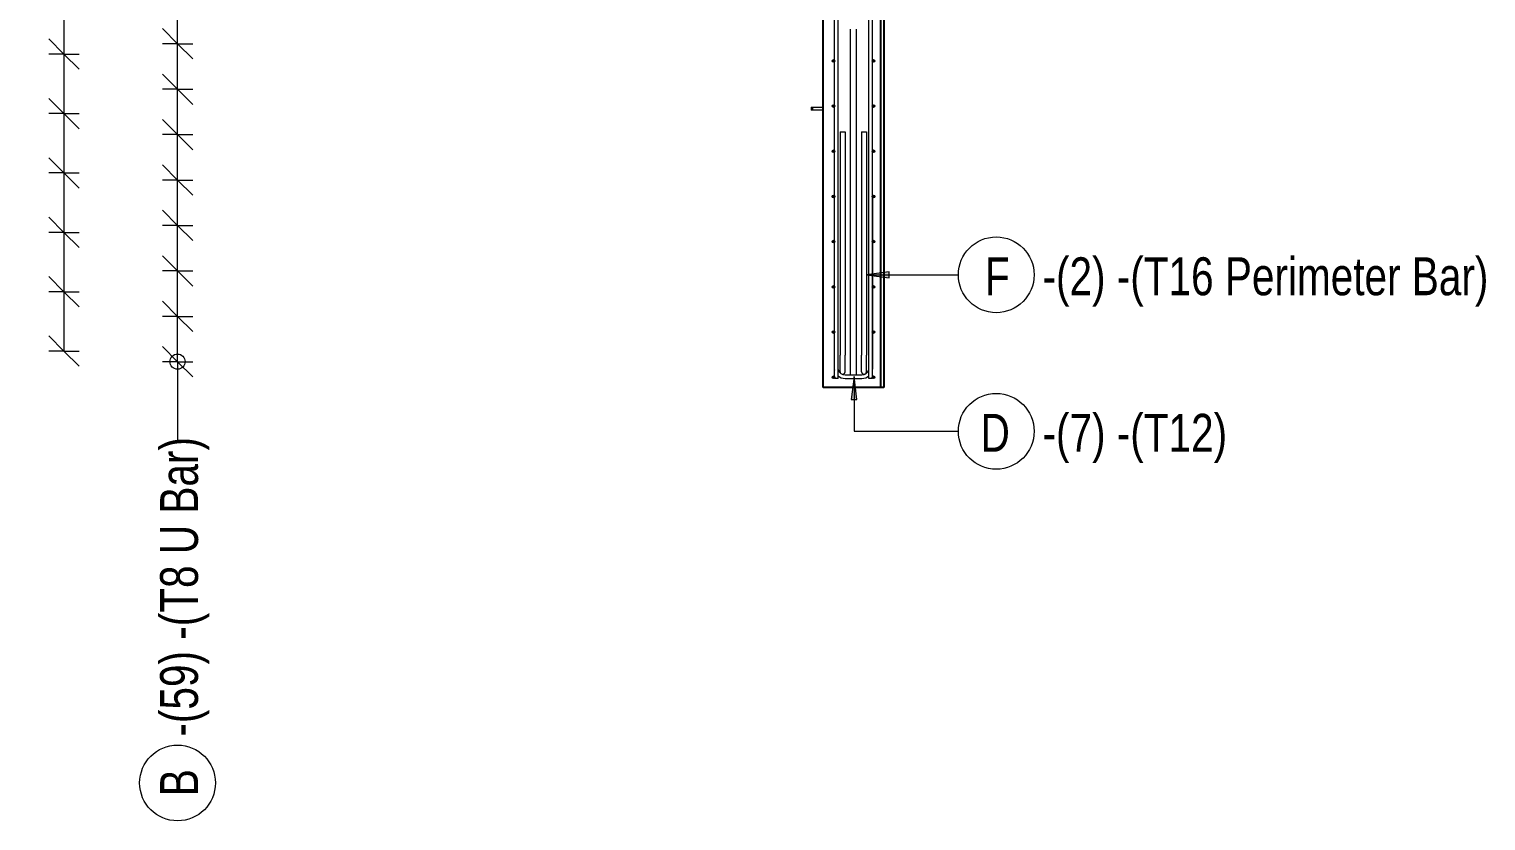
# Model space of a CAD drawing. Header units: millimetres. Extents: x 20 to 15200, y -2824 to 20808.
# Drawn here: x 4870 to 9677, y -2824 to -213 of the extents above; entities that cross this region are included whole.
import ezdxf

# ---------------------------------------------------------------- set-up
doc = ezdxf.new("R2010")
doc.units = ezdxf.units.MM
for name, color, linetype, lineweight in [('A-ANNO-DIMS', 211, 'Continuous', 9), ('A-ANNO-DIMS-50', 211, 'Continuous', 9), ('A-GENM', 13, 'Continuous', 18), ('A-WALL', 113, 'Continuous', 25), ('S-RBAR', 171, 'Continuous', 18), ('S-RBAR-IDEN', 171, 'Continuous', 9)]:
    doc.layers.add(name, color=color, linetype=linetype, lineweight=lineweight)
doc.styles.add('Nirmala UI Semilight', font='NirmalaS.ttf', dxfattribs={"width": 0.8, "height": 125})
doc.dimstyles.new('Arrow_Filled_-_2_5_NI_UI', dxfattribs={"dimscale": 304.8, "dimtxt": 130.920493, "dimasz": 0.328084, "dimexe": 0.164042, "dimexo": 0.0625, "dimgap": 0.164042, "dimtad": 1, "dimdec": 0, "dimzin": 0, "dimdsep": 46, "dimtxsty": 'Nirmala UI Semilight', "dimblk1": 'OBLIQUE', "dimblk2": 'OBLIQUE', "dimsah": 1, "dimcen": 0.09, "dimazin": 0, "dimtfac": 1, "dimtdec": 4, "dimtix": 1, "dimtmove": 0, "dimatfit": 3, "dimfxl": 0.164042, "dimfxlon": 1, "dimtvp": 1, "dimtolj": 1, "dimtzin": 0, "dimarcsym": 2})

# ---------------------------------------------------------------- blocks, each defined once
blk = doc.blocks.new('RR spread anchor face based - RR-SA-2_5-150-1726819-Elevation Right 1')
at = {"layer": 'A-GENM'}
for p, q in [((20224.6, 6510), (20229.6, 6510)), ((20224.6, 6510), (20224.6, 6500)), ((20229.6, 6500), (20224.6, 6500)), ((20229.6, 6510), (20264.6, 6510)), ((20229.6, 6510), (20229.6, 6500)), ((20264.6, 6500), (20229.6, 6500))]:
    blk.add_line(p, q, dxfattribs=at)
blk = doc.blocks.new('DIMBLOCK39-Elevation Front 1')
at = {"layer": 'A-ANNO-DIMS-50'}
for p, q in [((4985, -99.5), (4935, -49.5)), ((4985, -99.5), (4935, -99.5)), ((4985, -99.5), (4985, -295.5)), ((4985, -99.5), (5035, -149.5)), ((4985, -99.5), (5035, -99.5)), ((4985, -295.5), (4935, -245.5)), ((4985, -295.5), (4935, -295.5)), ((4985, -295.5), (5035, -345.5)), ((4985, -295.5), (5035, -295.5))]:
    blk.add_line(p, q, dxfattribs=at)
blk = doc.blocks.new('_Oblique')
at = {"color": 0, "linetype": 'ByBlock', "lineweight": -2}
blk.add_line((-0.5, -0.5), (0.5, 0.5), dxfattribs=at)
blk = doc.blocks.new('DIMBLOCK40-Elevation Front 1')
at = {"layer": 'A-ANNO-DIMS-50'}
for p, q in [((4985, -295.5), (4935, -245.5)), ((4985, -295.5), (4935, -295.5)), ((4985, -295.5), (4985, -491.4)), ((4985, -295.5), (5035, -345.5)), ((4985, -295.5), (5035, -295.5)), ((4985, -491.4), (4935, -441.4)), ((4985, -491.4), (4935, -491.4)), ((4985, -491.4), (5035, -541.4)), ((4985, -491.4), (5035, -491.4))]:
    blk.add_line(p, q, dxfattribs=at)
blk = doc.blocks.new('DIMBLOCK41-Elevation Front 1')
at = {"layer": 'A-ANNO-DIMS-50'}
for p, q in [((4985, -491.4), (4935, -441.4)), ((4985, -491.4), (4935, -491.4)), ((4985, -491.4), (4985, -687.3)), ((4985, -491.4), (5035, -541.4)), ((4985, -491.4), (5035, -491.4)), ((4985, -687.3), (4935, -637.3)), ((4985, -687.3), (4935, -687.3)), ((4985, -687.3), (5035, -737.3)), ((4985, -687.3), (5035, -687.3))]:
    blk.add_line(p, q, dxfattribs=at)
blk = doc.blocks.new('DIMBLOCK42-Elevation Front 1')
at = {"layer": 'A-ANNO-DIMS-50'}
for p, q in [((4985, -687.3), (4935, -637.3)), ((4985, -687.3), (4935, -687.3)), ((4985, -687.3), (4985, -883.2)), ((4985, -687.3), (5035, -737.3)), ((4985, -687.3), (5035, -687.3)), ((4985, -883.2), (4935, -833.2)), ((4985, -883.2), (4935, -883.2)), ((4985, -883.2), (5035, -933.2)), ((4985, -883.2), (5035, -883.2))]:
    blk.add_line(p, q, dxfattribs=at)
blk = doc.blocks.new('DIMBLOCK43-Elevation Front 1')
at = {"layer": 'A-ANNO-DIMS-50'}
for p, q in [((4985, -883.2), (4935, -833.2)), ((4985, -883.2), (4935, -883.2)), ((4985, -883.2), (4985, -1079.1)), ((4985, -883.2), (5035, -933.2)), ((4985, -883.2), (5035, -883.2)), ((4985, -1079.1), (4935, -1029.1)), ((4985, -1079.1), (4935, -1079.1)), ((4985, -1079.1), (5035, -1129.1)), ((4985, -1079.1), (5035, -1079.1))]:
    blk.add_line(p, q, dxfattribs=at)
blk = doc.blocks.new('DIMBLOCK44-Elevation Front 1')
at = {"layer": 'A-ANNO-DIMS-50'}
for p, q in [((4985, -1079.1), (4935, -1029.1)), ((4985, -1079.1), (4935, -1079.1)), ((4985, -1079.1), (4985, -1275)), ((4985, -1079.1), (5035, -1129.1)), ((4985, -1079.1), (5035, -1079.1)), ((4985, -1275), (4935, -1225)), ((4985, -1275), (4935, -1275)), ((4985, -1275), (5035, -1325)), ((4985, -1275), (5035, -1275))]:
    blk.add_line(p, q, dxfattribs=at)
blk = doc.blocks.new('DIMBLOCK45-Elevation Front 1')
at = {"layer": 'A-ANNO-DIMS-50'}
for p, q in [((4985, 7345), (4935, 7395)), ((4985, 7345), (4935, 7345)), ((4985, 7345), (4985, -1275)), ((4985, 7345), (4985, 7149.1)), ((4985, 7345), (5035, 7295)), ((4985, 7345), (5035, 7345)), ((4985, 7149.1), (4935, 7199.1)), ((4985, 7149.1), (4935, 7149.1)), ((4985, 7149.1), (4985, 6953.2)), ((4985, 7149.1), (5035, 7099.1)), ((4985, 7149.1), (5035, 7149.1)), ((4985, 6953.2), (4935, 7003.2)), ((4985, 6953.2), (4935, 6953.2)), ((4985, 6953.2), (4985, 6757.3)), ((4985, 6953.2), (5035, 6903.2)), ((4985, 6953.2), (5035, 6953.2)), ((4985, 6757.3), (4935, 6807.3)), ((4985, 6757.3), (4935, 6757.3)), ((4985, 6757.3), (4985, 6561.4)), ((4985, 6757.3), (5035, 6707.3)), ((4985, 6757.3), (5035, 6757.3)), ((4985, 6561.4), (4935, 6611.4)), ((4985, 6561.4), (4935, 6561.4)), ((4985, 6561.4), (4985, 6365.5)), ((4985, 6561.4), (5035, 6511.4)), ((4985, 6561.4), (5035, 6561.4)), ((4985, 6365.5), (4935, 6415.5)), ((4985, 6365.5), (4935, 6365.5)), ((4985, 6365.5), (4985, 6169.5)), ((4985, 6365.5), (5035, 6315.5)), ((4985, 6365.5), (5035, 6365.5)), ((4985, 6169.5), (4935, 6219.5)), ((4985, 6169.5), (4935, 6169.5)), ((4985, 6169.5), (4985, 5973.6)), ((4985, 6169.5), (5035, 6119.5)), ((4985, 6169.5), (5035, 6169.5)), ((4985, 5973.6), (4935, 6023.6)), ((4985, 5973.6), (4935, 5973.6)), ((4985, 5973.6), (4985, 5777.7)), ((4985, 5973.6), (5035, 5923.6)), ((4985, 5973.6), (5035, 5973.6)), ((4985, 5777.7), (4935, 5827.7)), ((4985, 5777.7), (4935, 5777.7)), ((4985, 5777.7), (4985, 5581.8)), ((4985, 5777.7), (5035, 5727.7)), ((4985, 5777.7), (5035, 5777.7)), ((4985, 5581.8), (4935, 5631.8)), ((4985, 5581.8), (4935, 5581.8)), ((4985, 5581.8), (4985, 5385.9)), ((4985, 5581.8), (5035, 5531.8)), ((4985, 5581.8), (5035, 5581.8)), ((4985, 5385.9), (4935, 5435.9)), ((4985, 5385.9), (4935, 5385.9)), ((4985, 5385.9), (4985, 5190)), ((4985, 5385.9), (5035, 5335.9)), ((4985, 5385.9), (5035, 5385.9)), ((4985, 5190), (4935, 5240)), ((4985, 5190), (4935, 5190)), ((4985, 5190), (4985, 4994.1)), ((4985, 5190), (5035, 5140)), ((4985, 5190), (5035, 5190)), ((4985, 4994.1), (4935, 5044.1)), ((4985, 4994.1), (4935, 4994.1)), ((4985, 4994.1), (4985, 4798.2)), ((4985, 4994.1), (5035, 4944.1)), ((4985, 4994.1), (5035, 4994.1)), ((4985, 4798.2), (4935, 4848.2)), ((4985, 4798.2), (4935, 4798.2)), ((4985, 4798.2), (4985, 4602.3)), ((4985, 4798.2), (5035, 4748.2)), ((4985, 4798.2), (5035, 4798.2)), ((4985, 4602.3), (4935, 4652.3)), ((4985, 4602.3), (4935, 4602.3)), ((4985, 4602.3), (4985, 4406.4)), ((4985, 4602.3), (5035, 4552.3)), ((4985, 4602.3), (5035, 4602.3)), ((4985, 4406.4), (4935, 4456.4)), ((4985, 4406.4), (4935, 4406.4)), ((4985, 4406.4), (4985, 4210.5)), ((4985, 4406.4), (5035, 4356.4)), ((4985, 4406.4), (5035, 4406.4)), ((4985, 4210.5), (4935, 4260.5)), ((4985, 4210.5), (4935, 4210.5)), ((4985, 4210.5), (4985, 4014.5)), ((4985, 4210.5), (5035, 4160.5)), ((4985, 4210.5), (5035, 4210.5)), ((4985, 4014.5), (4935, 4064.5)), ((4985, 4014.5), (4935, 4014.5)), ((4985, 4014.5), (4985, 3818.6)), ((4985, 4014.5), (5035, 3964.5)), ((4985, 4014.5), (5035, 4014.5)), ((4985, 3818.6), (4935, 3868.6)), ((4985, 3818.6), (4935, 3818.6)), ((4985, 3818.6), (4985, 3622.7)), ((4985, 3818.6), (5035, 3768.6)), ((4985, 3818.6), (5035, 3818.6)), ((4985, 3622.7), (4935, 3672.7)), ((4985, 3622.7), (4935, 3622.7)), ((4985, 3622.7), (4985, 3426.8)), ((4985, 3622.7), (5035, 3572.7)), ((4985, 3622.7), (5035, 3622.7)), ((4985, 3426.8), (4935, 3476.8)), ((4985, 3426.8), (4935, 3426.8)), ((4985, 3426.8), (4985, 3230.9)), ((4985, 3426.8), (5035, 3376.8)), ((4985, 3426.8), (5035, 3426.8)), ((4985, 3230.9), (4935, 3280.9)), ((4985, 3230.9), (4935, 3230.9)), ((4985, 3230.9), (4985, 3035)), ((4985, 3230.9), (5035, 3180.9)), ((4985, 3230.9), (5035, 3230.9)), ((4985, 3035), (4935, 3085)), ((4985, 3035), (4935, 3035)), ((4985, 3035), (4985, 2839.1)), ((4985, 3035), (5035, 2985)), ((4985, 3035), (5035, 3035)), ((4985, 2839.1), (4935, 2889.1)), ((4985, 2839.1), (4935, 2839.1)), ((4985, 2839.1), (4985, 2643.2)), ((4985, 2839.1), (5035, 2789.1)), ((4985, 2839.1), (5035, 2839.1)), ((4985, 2643.2), (4935, 2693.2)), ((4985, 2643.2), (4935, 2643.2)), ((4985, 2643.2), (4985, 2447.3)), ((4985, 2643.2), (5035, 2593.2)), ((4985, 2643.2), (5035, 2643.2)), ((4985, 2447.3), (4935, 2497.3)), ((4985, 2447.3), (4935, 2447.3)), ((4985, 2447.3), (4985, 2251.4)), ((4985, 2447.3), (5035, 2397.3)), ((4985, 2447.3), (5035, 2447.3)), ((4985, 2251.4), (4935, 2301.4)), ((4985, 2251.4), (4935, 2251.4)), ((4985, 2251.4), (4985, 2055.5)), ((4985, 2251.4), (5035, 2201.4)), ((4985, 2251.4), (5035, 2251.4)), ((4985, 2055.5), (4935, 2105.5)), ((4985, 2055.5), (4935, 2055.5)), ((4985, 2055.5), (4985, 1859.5)), ((4985, 2055.5), (5035, 2005.5)), ((4985, 2055.5), (5035, 2055.5)), ((4985, 1859.5), (4935, 1909.5)), ((4985, 1859.5), (4935, 1859.5)), ((4985, 1859.5), (4985, 1663.6)), ((4985, 1859.5), (5035, 1809.5)), ((4985, 1859.5), (5035, 1859.5)), ((4985, 1663.6), (4935, 1713.6)), ((4985, 1663.6), (4935, 1663.6)), ((4985, 1663.6), (4985, 1467.7)), ((4985, 1663.6), (5035, 1613.6)), ((4985, 1663.6), (5035, 1663.6)), ((4985, 1467.7), (4935, 1517.7)), ((4985, 1467.7), (4935, 1467.7)), ((4985, 1467.7), (4985, 1271.8)), ((4985, 1467.7), (5035, 1417.7)), ((4985, 1467.7), (5035, 1467.7)), ((4985, 1271.8), (4935, 1321.8)), ((4985, 1271.8), (4935, 1271.8)), ((4985, 1271.8), (4985, 1075.9)), ((4985, 1271.8), (5035, 1221.8)), ((4985, 1271.8), (5035, 1271.8)), ((4985, 1075.9), (4935, 1125.9)), ((4985, 1075.9), (4935, 1075.9)), ((4985, 1075.9), (4985, 880)), ((4985, 1075.9), (5035, 1025.9)), ((4985, 1075.9), (5035, 1075.9)), ((4985, 880), (4935, 930)), ((4985, 880), (4935, 880)), ((4985, 880), (4985, 684.1)), ((4985, 880), (5035, 830)), ((4985, 880), (5035, 880)), ((4985, 684.1), (4935, 734.1)), ((4985, 684.1), (4935, 684.1)), ((4985, 684.1), (4985, 488.2)), ((4985, 684.1), (5035, 634.1)), ((4985, 684.1), (5035, 684.1)), ((4985, 488.2), (4935, 538.2)), ((4985, 488.2), (4935, 488.2)), ((4985, 488.2), (4985, 292.3)), ((4985, 488.2), (5035, 438.2)), ((4985, 488.2), (5035, 488.2)), ((4985, 292.3), (4935, 342.3)), ((4985, 292.3), (4935, 292.3)), ((4985, 292.3), (4985, 96.4)), ((4985, 292.3), (5035, 242.3)), ((4985, 292.3), (5035, 292.3)), ((4985, 96.4), (4935, 146.4)), ((4985, 96.4), (4935, 96.4)), ((4985, 96.4), (4985, -99.5)), ((4985, 96.4), (5035, 46.4)), ((4985, 96.4), (5035, 96.4)), ((4985, -99.5), (4935, -49.5)), ((4985, -99.5), (4935, -99.5)), ((4985, -99.5), (4985, -295.5)), ((4985, -99.5), (5035, -149.5)), ((4985, -99.5), (5035, -99.5)), ((4985, -295.5), (4935, -245.5)), ((4985, -295.5), (4935, -295.5)), ((4985, -295.5), (4985, -491.4)), ((4985, -295.5), (5035, -345.5)), ((4985, -295.5), (5035, -295.5)), ((4985, -491.4), (4935, -441.4)), ((4985, -491.4), (4935, -491.4)), ((4985, -491.4), (4985, -687.3)), ((4985, -491.4), (5035, -541.4)), ((4985, -491.4), (5035, -491.4)), ((4985, -687.3), (4935, -637.3)), ((4985, -687.3), (4935, -687.3)), ((4985, -687.3), (4985, -883.2)), ((4985, -687.3), (5035, -737.3)), ((4985, -687.3), (5035, -687.3)), ((4985, -883.2), (4935, -833.2)), ((4985, -883.2), (4935, -883.2)), ((4985, -883.2), (4985, -1079.1)), ((4985, -883.2), (5035, -933.2)), ((4985, -883.2), (5035, -883.2)), ((4985, -1079.1), (4935, -1029.1)), ((4985, -1079.1), (4935, -1079.1)), ((4985, -1079.1), (4985, -1275)), ((4985, -1079.1), (5035, -1129.1)), ((4985, -1079.1), (5035, -1079.1)), ((4985, -1275), (4935, -1225)), ((4985, -1275), (4935, -1275)), ((4985, -1275), (5035, -1325)), ((4985, -1275), (5035, -1275))]:
    blk.add_line(p, q, dxfattribs=at)
blk = doc.blocks.new('_None')
blk = doc.blocks.new('DIMBLOCK91-Elevation Front 1')
at = {"layer": 'A-ANNO-DIMS-50'}
for p, q in [((5360.1, -1160.2), (5310.1, -1110.2)), ((5360.1, -1160.2), (5310.1, -1160.2)), ((5360.1, -1310), (5360.1, -1160.2)), ((5360.1, -1160.2), (5410.1, -1210.2)), ((5360.1, -1160.2), (5410.1, -1160.2)), ((5360.1, -1310), (5310.1, -1260)), ((5360.1, -1310), (5310.1, -1310)), ((5360.1, -1310), (5410.1, -1360)), ((5360.1, -1310), (5410.1, -1310))]:
    blk.add_line(p, q, dxfattribs=at)
blk = doc.blocks.new('DIMBLOCK92-Elevation Front 1')
at = {"layer": 'A-ANNO-DIMS-50'}
for p, q in [((5360.1, -1010.3), (5310.1, -960.3)), ((5360.1, -1010.3), (5310.1, -1010.3)), ((5360.1, -1160.2), (5360.1, -1010.3)), ((5360.1, -1010.3), (5410.1, -1060.3)), ((5360.1, -1010.3), (5410.1, -1010.3)), ((5360.1, -1160.2), (5310.1, -1110.2)), ((5360.1, -1160.2), (5310.1, -1160.2)), ((5360.1, -1160.2), (5410.1, -1210.2)), ((5360.1, -1160.2), (5410.1, -1160.2))]:
    blk.add_line(p, q, dxfattribs=at)
blk = doc.blocks.new('DIMBLOCK93-Elevation Front 1')
at = {"layer": 'A-ANNO-DIMS-50'}
for p, q in [((5360.1, -860.5), (5310.1, -810.5)), ((5360.1, -860.5), (5310.1, -860.5)), ((5360.1, -1010.3), (5360.1, -860.5)), ((5360.1, -860.5), (5410.1, -910.5)), ((5360.1, -860.5), (5410.1, -860.5)), ((5360.1, -1010.3), (5310.1, -960.3)), ((5360.1, -1010.3), (5310.1, -1010.3)), ((5360.1, -1010.3), (5410.1, -1060.3)), ((5360.1, -1010.3), (5410.1, -1010.3))]:
    blk.add_line(p, q, dxfattribs=at)
blk = doc.blocks.new('DIMBLOCK94-Elevation Front 1')
at = {"layer": 'A-ANNO-DIMS-50'}
for p, q in [((5360.1, -710.7), (5310.1, -660.7)), ((5360.1, -710.7), (5310.1, -710.7)), ((5360.1, -860.5), (5360.1, -710.7)), ((5360.1, -710.7), (5410.1, -760.7)), ((5360.1, -710.7), (5410.1, -710.7)), ((5360.1, -860.5), (5310.1, -810.5)), ((5360.1, -860.5), (5310.1, -860.5)), ((5360.1, -860.5), (5410.1, -910.5)), ((5360.1, -860.5), (5410.1, -860.5))]:
    blk.add_line(p, q, dxfattribs=at)
blk = doc.blocks.new('DIMBLOCK95-Elevation Front 1')
at = {"layer": 'A-ANNO-DIMS-50'}
for p, q in [((5360.1, -560.9), (5310.1, -510.9)), ((5360.1, -560.9), (5310.1, -560.9)), ((5360.1, -710.7), (5360.1, -560.9)), ((5360.1, -560.9), (5410.1, -610.9)), ((5360.1, -560.9), (5410.1, -560.9)), ((5360.1, -710.7), (5310.1, -660.7)), ((5360.1, -710.7), (5310.1, -710.7)), ((5360.1, -710.7), (5410.1, -760.7)), ((5360.1, -710.7), (5410.1, -710.7))]:
    blk.add_line(p, q, dxfattribs=at)
blk = doc.blocks.new('DIMBLOCK96-Elevation Front 1')
at = {"layer": 'A-ANNO-DIMS-50'}
for p, q in [((5360.1, -411), (5310.1, -361)), ((5360.1, -411), (5310.1, -411)), ((5360.1, -560.9), (5360.1, -411)), ((5360.1, -411), (5410.1, -461)), ((5360.1, -411), (5410.1, -411)), ((5360.1, -560.9), (5310.1, -510.9)), ((5360.1, -560.9), (5310.1, -560.9)), ((5360.1, -560.9), (5410.1, -610.9)), ((5360.1, -560.9), (5410.1, -560.9))]:
    blk.add_line(p, q, dxfattribs=at)
blk = doc.blocks.new('DIMBLOCK97-Elevation Front 1')
at = {"layer": 'A-ANNO-DIMS-50'}
for p, q in [((5360.1, -261.2), (5310.1, -211.2)), ((5360.1, -261.2), (5310.1, -261.2)), ((5360.1, -411), (5360.1, -261.2)), ((5360.1, -261.2), (5410.1, -311.2)), ((5360.1, -261.2), (5410.1, -261.2)), ((5360.1, -411), (5310.1, -361)), ((5360.1, -411), (5310.1, -411)), ((5360.1, -411), (5410.1, -461)), ((5360.1, -411), (5410.1, -411))]:
    blk.add_line(p, q, dxfattribs=at)
blk = doc.blocks.new('DIMBLOCK98-Elevation Front 1')
at = {"layer": 'A-ANNO-DIMS-50'}
for p, q in [((5360.1, -111.4), (5310.1, -61.4)), ((5360.1, -111.4), (5310.1, -111.4)), ((5360.1, -261.2), (5360.1, -111.4)), ((5360.1, -111.4), (5410.1, -161.4)), ((5360.1, -111.4), (5410.1, -111.4)), ((5360.1, -261.2), (5310.1, -211.2)), ((5360.1, -261.2), (5310.1, -261.2)), ((5360.1, -261.2), (5410.1, -311.2)), ((5360.1, -261.2), (5410.1, -261.2))]:
    blk.add_line(p, q, dxfattribs=at)
blk = doc.blocks.new('DIMBLOCK149-Elevation Front 1')
at = {"layer": 'A-ANNO-DIMS-50'}
for p, q in [((5360.1, 7380), (5310.1, 7430)), ((5360.1, 7380), (5310.1, 7380)), ((5360.1, -1310), (5360.1, 7380)), ((5360.1, 7230.2), (5360.1, 7380)), ((5360.1, 7380), (5410.1, 7330)), ((5360.1, 7380), (5410.1, 7380)), ((5360.1, 7230.2), (5310.1, 7280.2)), ((5360.1, 7230.2), (5310.1, 7230.2)), ((5360.1, 7080.3), (5360.1, 7230.2)), ((5360.1, 7230.2), (5410.1, 7180.2)), ((5360.1, 7230.2), (5410.1, 7230.2)), ((5360.1, 7080.3), (5310.1, 7130.3)), ((5360.1, 7080.3), (5310.1, 7080.3)), ((5360.1, 6930.5), (5360.1, 7080.3)), ((5360.1, 7080.3), (5410.1, 7030.3)), ((5360.1, 7080.3), (5410.1, 7080.3)), ((5360.1, 6930.5), (5310.1, 6980.5)), ((5360.1, 6930.5), (5310.1, 6930.5)), ((5360.1, 6780.7), (5360.1, 6930.5)), ((5360.1, 6930.5), (5410.1, 6880.5)), ((5360.1, 6930.5), (5410.1, 6930.5)), ((5360.1, 6780.7), (5310.1, 6830.7)), ((5360.1, 6780.7), (5310.1, 6780.7)), ((5360.1, 6630.9), (5360.1, 6780.7)), ((5360.1, 6780.7), (5410.1, 6730.7)), ((5360.1, 6780.7), (5410.1, 6780.7)), ((5360.1, 6630.9), (5310.1, 6680.9)), ((5360.1, 6630.9), (5310.1, 6630.9)), ((5360.1, 6481), (5360.1, 6630.9)), ((5360.1, 6630.9), (5410.1, 6580.9)), ((5360.1, 6630.9), (5410.1, 6630.9)), ((5360.1, 6481), (5310.1, 6531)), ((5360.1, 6481), (5310.1, 6481)), ((5360.1, 6331.2), (5360.1, 6481)), ((5360.1, 6481), (5410.1, 6431)), ((5360.1, 6481), (5410.1, 6481)), ((5360.1, 6331.2), (5310.1, 6381.2)), ((5360.1, 6331.2), (5310.1, 6331.2)), ((5360.1, 6181.4), (5360.1, 6331.2)), ((5360.1, 6331.2), (5410.1, 6281.2)), ((5360.1, 6331.2), (5410.1, 6331.2)), ((5360.1, 6181.4), (5310.1, 6231.4)), ((5360.1, 6181.4), (5310.1, 6181.4)), ((5360.1, 6031.6), (5360.1, 6181.4)), ((5360.1, 6181.4), (5410.1, 6131.4)), ((5360.1, 6181.4), (5410.1, 6181.4)), ((5360.1, 6031.6), (5310.1, 6081.6)), ((5360.1, 6031.6), (5310.1, 6031.6)), ((5360.1, 5881.7), (5360.1, 6031.6)), ((5360.1, 6031.6), (5410.1, 5981.6)), ((5360.1, 6031.6), (5410.1, 6031.6)), ((5360.1, 5881.7), (5310.1, 5931.7)), ((5360.1, 5881.7), (5310.1, 5881.7)), ((5360.1, 5731.9), (5360.1, 5881.7)), ((5360.1, 5881.7), (5410.1, 5831.7)), ((5360.1, 5881.7), (5410.1, 5881.7)), ((5360.1, 5731.9), (5310.1, 5781.9)), ((5360.1, 5731.9), (5310.1, 5731.9)), ((5360.1, 5582.1), (5360.1, 5731.9)), ((5360.1, 5731.9), (5410.1, 5681.9)), ((5360.1, 5731.9), (5410.1, 5731.9)), ((5360.1, 5582.1), (5310.1, 5632.1)), ((5360.1, 5582.1), (5310.1, 5582.1)), ((5360.1, 5432.2), (5360.1, 5582.1)), ((5360.1, 5582.1), (5410.1, 5532.1)), ((5360.1, 5582.1), (5410.1, 5582.1)), ((5360.1, 5432.2), (5310.1, 5482.2)), ((5360.1, 5432.2), (5310.1, 5432.2)), ((5360.1, 5282.4), (5360.1, 5432.2)), ((5360.1, 5432.2), (5410.1, 5382.2)), ((5360.1, 5432.2), (5410.1, 5432.2)), ((5360.1, 5282.4), (5310.1, 5332.4)), ((5360.1, 5282.4), (5310.1, 5282.4)), ((5360.1, 5132.6), (5360.1, 5282.4)), ((5360.1, 5282.4), (5410.1, 5232.4)), ((5360.1, 5282.4), (5410.1, 5282.4)), ((5360.1, 5132.6), (5310.1, 5182.6)), ((5360.1, 5132.6), (5310.1, 5132.6)), ((5360.1, 4982.8), (5360.1, 5132.6)), ((5360.1, 5132.6), (5410.1, 5082.6)), ((5360.1, 5132.6), (5410.1, 5132.6)), ((5360.1, 4982.8), (5310.1, 5032.8)), ((5360.1, 4982.8), (5310.1, 4982.8)), ((5360.1, 4832.9), (5360.1, 4982.8)), ((5360.1, 4982.8), (5410.1, 4932.8)), ((5360.1, 4982.8), (5410.1, 4982.8)), ((5360.1, 4832.9), (5310.1, 4882.9)), ((5360.1, 4832.9), (5310.1, 4832.9)), ((5360.1, 4683.1), (5360.1, 4832.9)), ((5360.1, 4832.9), (5410.1, 4782.9)), ((5360.1, 4832.9), (5410.1, 4832.9)), ((5360.1, 4683.1), (5310.1, 4733.1)), ((5360.1, 4683.1), (5310.1, 4683.1)), ((5360.1, 4533.3), (5360.1, 4683.1)), ((5360.1, 4683.1), (5410.1, 4633.1)), ((5360.1, 4683.1), (5410.1, 4683.1)), ((5360.1, 4533.3), (5310.1, 4583.3)), ((5360.1, 4533.3), (5310.1, 4533.3)), ((5360.1, 4383.4), (5360.1, 4533.3)), ((5360.1, 4533.3), (5410.1, 4483.3)), ((5360.1, 4533.3), (5410.1, 4533.3)), ((5360.1, 4383.4), (5310.1, 4433.4)), ((5360.1, 4383.4), (5310.1, 4383.4)), ((5360.1, 4233.6), (5360.1, 4383.4)), ((5360.1, 4383.4), (5410.1, 4333.4)), ((5360.1, 4383.4), (5410.1, 4383.4)), ((5360.1, 4233.6), (5310.1, 4283.6)), ((5360.1, 4233.6), (5310.1, 4233.6)), ((5360.1, 4083.8), (5360.1, 4233.6)), ((5360.1, 4233.6), (5410.1, 4183.6)), ((5360.1, 4233.6), (5410.1, 4233.6)), ((5360.1, 4083.8), (5310.1, 4133.8)), ((5360.1, 4083.8), (5310.1, 4083.8)), ((5360.1, 3934), (5360.1, 4083.8)), ((5360.1, 4083.8), (5410.1, 4033.8)), ((5360.1, 4083.8), (5410.1, 4083.8)), ((5360.1, 3934), (5310.1, 3984)), ((5360.1, 3934), (5310.1, 3934)), ((5360.1, 3784.1), (5360.1, 3934)), ((5360.1, 3934), (5410.1, 3884)), ((5360.1, 3934), (5410.1, 3934)), ((5360.1, 3784.1), (5310.1, 3834.1)), ((5360.1, 3784.1), (5310.1, 3784.1)), ((5360.1, 3634.3), (5360.1, 3784.1)), ((5360.1, 3784.1), (5410.1, 3734.1)), ((5360.1, 3784.1), (5410.1, 3784.1)), ((5360.1, 3634.3), (5310.1, 3684.3)), ((5360.1, 3634.3), (5310.1, 3634.3)), ((5360.1, 3484.5), (5360.1, 3634.3)), ((5360.1, 3634.3), (5410.1, 3584.3)), ((5360.1, 3634.3), (5410.1, 3634.3)), ((5360.1, 3484.5), (5310.1, 3534.5)), ((5360.1, 3484.5), (5310.1, 3484.5)), ((5360.1, 3334.7), (5360.1, 3484.5)), ((5360.1, 3484.5), (5410.1, 3434.5)), ((5360.1, 3484.5), (5410.1, 3484.5)), ((5360.1, 3334.7), (5310.1, 3384.7)), ((5360.1, 3334.7), (5310.1, 3334.7)), ((5360.1, 3184.8), (5360.1, 3334.7)), ((5360.1, 3334.7), (5410.1, 3284.7)), ((5360.1, 3334.7), (5410.1, 3334.7)), ((5360.1, 3184.8), (5310.1, 3234.8)), ((5360.1, 3184.8), (5310.1, 3184.8)), ((5360.1, 3035), (5360.1, 3184.8)), ((5360.1, 3184.8), (5410.1, 3134.8)), ((5360.1, 3184.8), (5410.1, 3184.8)), ((5360.1, 3035), (5310.1, 3085)), ((5360.1, 3035), (5310.1, 3035)), ((5360.1, 2885.2), (5360.1, 3035)), ((5360.1, 3035), (5410.1, 2985)), ((5360.1, 3035), (5410.1, 3035)), ((5360.1, 2885.2), (5310.1, 2935.2)), ((5360.1, 2885.2), (5310.1, 2885.2)), ((5360.1, 2735.3), (5360.1, 2885.2)), ((5360.1, 2885.2), (5410.1, 2835.2)), ((5360.1, 2885.2), (5410.1, 2885.2)), ((5360.1, 2735.3), (5310.1, 2785.3)), ((5360.1, 2735.3), (5310.1, 2735.3)), ((5360.1, 2585.5), (5360.1, 2735.3)), ((5360.1, 2735.3), (5410.1, 2685.3)), ((5360.1, 2735.3), (5410.1, 2735.3)), ((5360.1, 2585.5), (5310.1, 2635.5)), ((5360.1, 2585.5), (5310.1, 2585.5)), ((5360.1, 2435.7), (5360.1, 2585.5)), ((5360.1, 2585.5), (5410.1, 2535.5)), ((5360.1, 2585.5), (5410.1, 2585.5)), ((5360.1, 2435.7), (5310.1, 2485.7)), ((5360.1, 2435.7), (5310.1, 2435.7)), ((5360.1, 2285.9), (5360.1, 2435.7)), ((5360.1, 2435.7), (5410.1, 2385.7)), ((5360.1, 2435.7), (5410.1, 2435.7)), ((5360.1, 2285.9), (5310.1, 2335.9)), ((5360.1, 2285.9), (5310.1, 2285.9)), ((5360.1, 2136), (5360.1, 2285.9)), ((5360.1, 2285.9), (5410.1, 2235.9)), ((5360.1, 2285.9), (5410.1, 2285.9)), ((5360.1, 2136), (5310.1, 2186)), ((5360.1, 2136), (5310.1, 2136)), ((5360.1, 1986.2), (5360.1, 2136)), ((5360.1, 2136), (5410.1, 2086)), ((5360.1, 2136), (5410.1, 2136)), ((5360.1, 1986.2), (5310.1, 2036.2)), ((5360.1, 1986.2), (5310.1, 1986.2)), ((5360.1, 1836.4), (5360.1, 1986.2)), ((5360.1, 1986.2), (5410.1, 1936.2)), ((5360.1, 1986.2), (5410.1, 1986.2)), ((5360.1, 1836.4), (5310.1, 1886.4)), ((5360.1, 1836.4), (5310.1, 1836.4)), ((5360.1, 1686.6), (5360.1, 1836.4)), ((5360.1, 1836.4), (5410.1, 1786.4)), ((5360.1, 1836.4), (5410.1, 1836.4)), ((5360.1, 1686.6), (5310.1, 1736.6)), ((5360.1, 1686.6), (5310.1, 1686.6)), ((5360.1, 1536.7), (5360.1, 1686.6)), ((5360.1, 1686.6), (5410.1, 1636.6)), ((5360.1, 1686.6), (5410.1, 1686.6)), ((5360.1, 1536.7), (5310.1, 1586.7)), ((5360.1, 1536.7), (5310.1, 1536.7)), ((5360.1, 1386.9), (5360.1, 1536.7)), ((5360.1, 1536.7), (5410.1, 1486.7)), ((5360.1, 1536.7), (5410.1, 1536.7)), ((5360.1, 1386.9), (5310.1, 1436.9)), ((5360.1, 1386.9), (5310.1, 1386.9)), ((5360.1, 1237.1), (5360.1, 1386.9)), ((5360.1, 1386.9), (5410.1, 1336.9)), ((5360.1, 1386.9), (5410.1, 1386.9)), ((5360.1, 1237.1), (5310.1, 1287.1)), ((5360.1, 1237.1), (5310.1, 1237.1)), ((5360.1, 1087.2), (5360.1, 1237.1)), ((5360.1, 1237.1), (5410.1, 1187.1)), ((5360.1, 1237.1), (5410.1, 1237.1)), ((5360.1, 1087.2), (5310.1, 1137.2)), ((5360.1, 1087.2), (5310.1, 1087.2)), ((5360.1, 937.4), (5360.1, 1087.2)), ((5360.1, 1087.2), (5410.1, 1037.2)), ((5360.1, 1087.2), (5410.1, 1087.2)), ((5360.1, 937.4), (5310.1, 987.4)), ((5360.1, 937.4), (5310.1, 937.4)), ((5360.1, 787.6), (5360.1, 937.4)), ((5360.1, 937.4), (5410.1, 887.4)), ((5360.1, 937.4), (5410.1, 937.4)), ((5360.1, 787.6), (5310.1, 837.6)), ((5360.1, 787.6), (5310.1, 787.6)), ((5360.1, 637.8), (5360.1, 787.6)), ((5360.1, 787.6), (5410.1, 737.6)), ((5360.1, 787.6), (5410.1, 787.6)), ((5360.1, 637.8), (5310.1, 687.8)), ((5360.1, 637.8), (5310.1, 637.8)), ((5360.1, 487.9), (5360.1, 637.8)), ((5360.1, 637.8), (5410.1, 587.8)), ((5360.1, 637.8), (5410.1, 637.8)), ((5360.1, 487.9), (5310.1, 537.9)), ((5360.1, 487.9), (5310.1, 487.9)), ((5360.1, 338.1), (5360.1, 487.9)), ((5360.1, 487.9), (5410.1, 437.9)), ((5360.1, 487.9), (5410.1, 487.9)), ((5360.1, 338.1), (5310.1, 388.1)), ((5360.1, 338.1), (5310.1, 338.1)), ((5360.1, 188.3), (5360.1, 338.1)), ((5360.1, 338.1), (5410.1, 288.1)), ((5360.1, 338.1), (5410.1, 338.1)), ((5360.1, 188.3), (5310.1, 238.3)), ((5360.1, 188.3), (5310.1, 188.3)), ((5360.1, 38.4), (5360.1, 188.3)), ((5360.1, 188.3), (5410.1, 138.3)), ((5360.1, 188.3), (5410.1, 188.3)), ((5360.1, 38.4), (5310.1, 88.4)), ((5360.1, 38.4), (5310.1, 38.4)), ((5360.1, -111.4), (5360.1, 38.4)), ((5360.1, 38.4), (5410.1, -11.6)), ((5360.1, 38.4), (5410.1, 38.4)), ((5360.1, -111.4), (5310.1, -61.4)), ((5360.1, -111.4), (5310.1, -111.4)), ((5360.1, -261.2), (5360.1, -111.4)), ((5360.1, -111.4), (5410.1, -161.4)), ((5360.1, -111.4), (5410.1, -111.4)), ((5360.1, -261.2), (5310.1, -211.2)), ((5360.1, -261.2), (5310.1, -261.2)), ((5360.1, -411), (5360.1, -261.2)), ((5360.1, -261.2), (5410.1, -311.2)), ((5360.1, -261.2), (5410.1, -261.2)), ((5360.1, -411), (5310.1, -361)), ((5360.1, -411), (5310.1, -411)), ((5360.1, -560.9), (5360.1, -411)), ((5360.1, -411), (5410.1, -461)), ((5360.1, -411), (5410.1, -411)), ((5360.1, -560.9), (5310.1, -510.9)), ((5360.1, -560.9), (5310.1, -560.9)), ((5360.1, -710.7), (5360.1, -560.9)), ((5360.1, -560.9), (5410.1, -610.9)), ((5360.1, -560.9), (5410.1, -560.9)), ((5360.1, -710.7), (5310.1, -660.7)), ((5360.1, -710.7), (5310.1, -710.7)), ((5360.1, -860.5), (5360.1, -710.7)), ((5360.1, -710.7), (5410.1, -760.7)), ((5360.1, -710.7), (5410.1, -710.7)), ((5360.1, -860.5), (5310.1, -810.5)), ((5360.1, -860.5), (5310.1, -860.5)), ((5360.1, -1010.3), (5360.1, -860.5)), ((5360.1, -860.5), (5410.1, -910.5)), ((5360.1, -860.5), (5410.1, -860.5)), ((5360.1, -1010.3), (5310.1, -960.3)), ((5360.1, -1010.3), (5310.1, -1010.3)), ((5360.1, -1160.2), (5360.1, -1010.3)), ((5360.1, -1010.3), (5410.1, -1060.3)), ((5360.1, -1010.3), (5410.1, -1010.3)), ((5360.1, -1160.2), (5310.1, -1110.2)), ((5360.1, -1160.2), (5310.1, -1160.2)), ((5360.1, -1310), (5360.1, -1160.2)), ((5360.1, -1160.2), (5410.1, -1210.2)), ((5360.1, -1160.2), (5410.1, -1160.2)), ((5360.1, -1310), (5310.1, -1260)), ((5360.1, -1310), (5310.1, -1310)), ((5360.1, -1310), (5410.1, -1360)), ((5360.1, -1310), (5410.1, -1310))]:
    blk.add_line(p, q, dxfattribs=at)
blk = doc.blocks.new('M_Rebar Tag_rfa MARK - DOT 1 MM-794228-Elevation Front 1')
at = {"layer": 'S-RBAR-IDEN'}
blk.add_circle((4985.1, 7648.8), 125, dxfattribs=at)
blk = doc.blocks.new('M_Rebar Tag_rfa MARK - ARROW-794226-Elevation Right 1')
at = {"layer": 'S-RBAR-IDEN'}
blk.add_circle((20835.4, 7916.6), 125, dxfattribs=at)

msp = doc.modelspace()

# ---------------------------------------------------------------- hatches: boundary and pattern name
at = {"layer": 'S-RBAR'}
for points in [[(7524.4, -321.9), (7528.4, -317.9), (7524.4, -313.9), (7520.4, -317.9)], [(7656.4, -321.9), (7660.4, -317.9), (7656.4, -313.9), (7652.4, -317.9)], [(7524.4, -470.9), (7528.4, -466.9), (7524.4, -462.9), (7520.4, -466.9)], [(7656.4, -470.9), (7660.4, -466.9), (7656.4, -462.9), (7652.4, -466.9)], [(7524.4, -619.9), (7528.4, -615.9), (7524.4, -611.9), (7520.4, -615.9)], [(7656.4, -619.9), (7660.4, -615.9), (7656.4, -611.9), (7652.4, -615.9)], [(7524.4, -768.9), (7528.4, -764.9), (7524.4, -760.9), (7520.4, -764.9)], [(7656.4, -768.9), (7660.4, -764.9), (7656.4, -760.9), (7652.4, -764.9)], [(7524.4, -917.9), (7528.4, -913.9), (7524.4, -909.9), (7520.4, -913.9)], [(7656.4, -917.9), (7660.4, -913.9), (7656.4, -909.9), (7652.4, -913.9)], [(7524.4, -1067), (7528.4, -1063), (7524.4, -1059), (7520.4, -1063)], [(7656.4, -1067), (7660.4, -1063), (7656.4, -1059), (7652.4, -1063)], [(7524.4, -1216), (7528.4, -1212), (7524.4, -1208), (7520.4, -1212)], [(7656.4, -1216), (7660.4, -1212), (7656.4, -1208), (7652.4, -1212)], [(7524.4, -1365), (7528.4, -1361), (7524.4, -1357), (7520.4, -1361)], [(7656.4, -1365), (7660.4, -1361), (7656.4, -1357), (7652.4, -1361)]]:
    msp.add_hatch(color=256, dxfattribs=at).paths.add_polyline_path(points)
h = msp.add_hatch(color=256, dxfattribs=at)
edge = h.paths.add_edge_path()
edge.add_arc((7524.4, -317.9), 4, 0, 360)
h = msp.add_hatch(color=256, dxfattribs=at)
edge = h.paths.add_edge_path()
edge.add_arc((7656.4, -317.9), 4, 0, 360)
h = msp.add_hatch(color=256, dxfattribs=at)
edge = h.paths.add_edge_path()
edge.add_arc((7524.4, -466.9), 4, 0, 360)
h = msp.add_hatch(color=256, dxfattribs=at)
edge = h.paths.add_edge_path()
edge.add_arc((7656.4, -466.9), 4, 0, 360)
h = msp.add_hatch(color=256, dxfattribs=at)
edge = h.paths.add_edge_path()
edge.add_arc((7524.4, -615.9), 4, 0, 360)
h = msp.add_hatch(color=256, dxfattribs=at)
edge = h.paths.add_edge_path()
edge.add_arc((7656.4, -615.9), 4, 0, 360)
h = msp.add_hatch(color=256, dxfattribs=at)
edge = h.paths.add_edge_path()
edge.add_arc((7524.4, -764.9), 4, 0, 360)
h = msp.add_hatch(color=256, dxfattribs=at)
edge = h.paths.add_edge_path()
edge.add_arc((7656.4, -764.9), 4, 0, 360)
h = msp.add_hatch(color=256, dxfattribs=at)
edge = h.paths.add_edge_path()
edge.add_arc((7524.4, -913.9), 4, 0, 360)
h = msp.add_hatch(color=256, dxfattribs=at)
edge = h.paths.add_edge_path()
edge.add_arc((7656.4, -913.9), 4, 0, 360)
h = msp.add_hatch(color=256, dxfattribs=at)
edge = h.paths.add_edge_path()
edge.add_arc((7524.4, -1063), 4, 0, 360)
h = msp.add_hatch(color=256, dxfattribs=at)
edge = h.paths.add_edge_path()
edge.add_arc((7656.4, -1063), 4, 0, 360)
h = msp.add_hatch(color=256, dxfattribs=at)
edge = h.paths.add_edge_path()
edge.add_arc((7524.4, -1212), 4, 0, 360)
h = msp.add_hatch(color=256, dxfattribs=at)
edge = h.paths.add_edge_path()
edge.add_arc((7656.4, -1212), 4, 0, 360)
h = msp.add_hatch(color=256, dxfattribs=at)
edge = h.paths.add_edge_path()
edge.add_arc((7524.4, -1361), 4, 0, 360)
h = msp.add_hatch(color=256, dxfattribs=at)
edge = h.paths.add_edge_path()
edge.add_arc((7656.4, -1361), 4, 0, 360)
at = {"layer": 'S-RBAR-IDEN'}
for points in [[(7632.9, -1023.2), (7707.9, -1033.1), (7707.9, -1013.4)], [(7592.1, -1359), (7582.2, -1434), (7601.9, -1434)]]:
    msp.add_hatch(color=256, dxfattribs=at).paths.add_polyline_path(points)

# ---------------------------------------------------------------- linework, layer by layer
at = {"layer": 'A-WALL'}
for p, q in [((7490.4, -1395), (7490.4, 7085)), ((7680.4, -1395), (7680.4, 3650)), ((7690.4, 3650), (7690.4, -1395)), ((7690.4, -1395), (7490.4, -1395))]:
    msp.add_line(p, q, dxfattribs=at)
at = {"layer": 'S-RBAR'}
for p, q in [((7527.5, -1365), (7527.5, 7435)), ((7539.5, -1365), (7539.5, 7435)), ((7641.3, -1365), (7641.3, 7435)), ((7653.3, -1365), (7653.3, 7435)), ((7580.5, -219.6), (7580.5, -213)), ((7580.5, -1353), (7580.5, -219.6)), ((7600.5, -219.6), (7600.5, -213)), ((7600.5, -1353), (7600.5, -219.6)), ((7524.4, -313.9), (7520.4, -317.9)), ((7520.4, -317.9), (7524.4, -321.9)), ((7528.4, -317.9), (7524.4, -313.9)), ((7524.4, -321.9), (7528.4, -317.9)), ((7656.4, -313.9), (7652.4, -317.9)), ((7652.4, -317.9), (7656.4, -321.9)), ((7660.4, -317.9), (7656.4, -313.9)), ((7656.4, -321.9), (7660.4, -317.9)), ((7524.4, -462.9), (7520.4, -466.9)), ((7520.4, -466.9), (7524.4, -470.9)), ((7528.4, -466.9), (7524.4, -462.9)), ((7524.4, -470.9), (7528.4, -466.9)), ((7656.4, -462.9), (7652.4, -466.9)), ((7652.4, -466.9), (7656.4, -470.9)), ((7660.4, -466.9), (7656.4, -462.9)), ((7656.4, -470.9), (7660.4, -466.9)), ((7546.4, -551.2), (7546.4, -1287.7)), ((7546.4, -551.2), (7562.4, -551.2)), ((7562.4, -551.2), (7562.4, -1287.7)), ((7617.2, -551.2), (7617.2, -1287.7)), ((7617.2, -551.2), (7633.2, -551.2)), ((7633.2, -551.2), (7633.2, -1287.7)), ((7524.4, -611.9), (7520.4, -615.9)), ((7520.4, -615.9), (7524.4, -619.9)), ((7528.4, -615.9), (7524.4, -611.9)), ((7524.4, -619.9), (7528.4, -615.9)), ((7656.4, -611.9), (7652.4, -615.9)), ((7652.4, -615.9), (7656.4, -619.9)), ((7660.4, -615.9), (7656.4, -611.9)), ((7656.4, -619.9), (7660.4, -615.9)), ((7524.4, -760.9), (7520.4, -764.9)), ((7520.4, -764.9), (7524.4, -768.9)), ((7528.4, -764.9), (7524.4, -760.9)), ((7524.4, -768.9), (7528.4, -764.9)), ((7526.4, -765), (7526.4, -1329)), ((7526.4, -765), (7527.5, -765)), ((7656.4, -760.9), (7652.4, -764.9)), ((7652.4, -764.9), (7656.4, -768.9)), ((7654.4, -765), (7653.3, -765)), ((7654.4, -1329), (7654.4, -765)), ((7660.4, -764.9), (7656.4, -760.9)), ((7656.4, -768.9), (7660.4, -764.9)), ((7524.4, -909.9), (7520.4, -913.9)), ((7528.4, -913.9), (7524.4, -909.9)), ((7656.4, -909.9), (7652.4, -913.9)), ((7660.4, -913.9), (7656.4, -909.9)), ((7520.4, -913.9), (7524.4, -917.9)), ((7524.4, -917.9), (7528.4, -913.9)), ((7652.4, -913.9), (7656.4, -917.9)), ((7656.4, -917.9), (7660.4, -913.9)), ((7524.4, -1059), (7520.4, -1063)), ((7520.4, -1063), (7524.4, -1067)), ((7528.4, -1063), (7524.4, -1059)), ((7524.4, -1067), (7528.4, -1063)), ((7656.4, -1059), (7652.4, -1063)), ((7652.4, -1063), (7656.4, -1067)), ((7660.4, -1063), (7656.4, -1059)), ((7656.4, -1067), (7660.4, -1063)), ((7524.4, -1208), (7520.4, -1212)), ((7520.4, -1212), (7524.4, -1216)), ((7528.4, -1212), (7524.4, -1208)), ((7524.4, -1216), (7528.4, -1212)), ((7656.4, -1208), (7652.4, -1212)), ((7652.4, -1212), (7656.4, -1216)), ((7660.4, -1212), (7656.4, -1208)), ((7656.4, -1216), (7660.4, -1212)), ((7546.4, -1343.2), (7546.4, -1287.7)), ((7562.4, -1343.2), (7562.4, -1287.7)), ((7617.2, -1343.2), (7617.2, -1287.7)), ((7633.2, -1343.2), (7633.2, -1287.7)), ((7524.4, -1357), (7520.4, -1361)), ((7520.4, -1361), (7524.4, -1365)), ((7528.4, -1361), (7524.4, -1357)), ((7524.4, -1365), (7528.4, -1361)), ((7539.5, -1365), (7527.5, -1365)), ((7562.4, -1353), (7618.4, -1353)), ((7562.4, -1365), (7618.4, -1365)), ((7653.3, -1365), (7641.3, -1365)), ((7656.4, -1357), (7652.4, -1361)), ((7652.4, -1361), (7656.4, -1365)), ((7660.4, -1361), (7656.4, -1357)), ((7656.4, -1365), (7660.4, -1361))]:
    msp.add_line(p, q, dxfattribs=at)
for centre in [(7524.4, -317.9), (7656.4, -317.9), (7524.4, -466.9), (7656.4, -466.9), (7524.4, -615.9), (7656.4, -615.9), (7524.4, -764.9), (7656.4, -764.9), (7524.4, -913.9), (7656.4, -913.9), (7524.4, -1063), (7656.4, -1063), (7524.4, -1212), (7656.4, -1212), (7524.4, -1361), (7656.4, -1361)]:
    msp.add_circle(centre, 4, dxfattribs=at)
for centre, radius, start, end in [((7562.4, -1329), 36, 180, 193.4603), ((7562.4, -1329), 24, 196.7704, 270), ((7554.4, -1343.2), 8, 180, 215.942), ((7554.4, -1343.2), 8, 180, 195), ((7554.4, -1343.2), 8, 265.3353, 0), ((7625.2, -1343.2), 8, 180, 0), ((7625.2, -1343.2), 8, 180, 195), ((7618.4, -1329), 24, 270, 343.2296), ((7618.4, -1329), 36, 346.5397, 360), ((7562.4, -1329), 36, 230.1435, 270), ((7554.4, -1343.2), 8, 210, 215.942), ((7554.4, -1343.2), 8, 300, 330), ((7625.2, -1343.2), 8, 210, 240), ((7618.4, -1329), 36, 270, 309.8565), ((7625.2, -1343.2), 8, 300, 330)]:
    msp.add_arc(centre, radius, start, end, dxfattribs=at)
at = {"layer": 'S-RBAR-IDEN'}
for p, q in [((7707.9, -1013.4), (7632.9, -1023.2)), ((7632.9, -1023.2), (7707.9, -1033.1)), ((7632.9, -1023.2), (7936.2, -1023.2)), ((7707.9, -1033.1), (7707.9, -1013.4)), ((5360.1, -1309.6), (5360.1, -1569.9)), ((7592.1, -1359), (7582.2, -1434)), ((7601.9, -1434), (7592.1, -1359)), ((7592.1, -1359), (7592.1, -1539.4)), ((7582.2, -1434), (7601.9, -1434)), ((7592.1, -1539.4), (7936.2, -1539.4))]:
    msp.add_line(p, q, dxfattribs=at)
msp.add_circle((5360.1, -1309.6), 25, dxfattribs=at)

# ---------------------------------------------------------------- block references
at = {"layer": 'A-GENM'}
msp.add_blockref('RR spread anchor face based - RR-SA-2_5-150-1726819-Elevation Right 1', (-12774.1, -6980), dxfattribs=at)
at = {"layer": 'S-RBAR-IDEN'}
for name, p in [('M_Rebar Tag_rfa MARK - ARROW-794226-Elevation Right 1', (-12774.1, -8939.8)), ('M_Rebar Tag_rfa MARK - ARROW-794226-Elevation Right 1', (-12774.1, -9456)), ('M_Rebar Tag_rfa MARK - DOT 1 MM-794228-Elevation Front 1', (375, -10347.9))]:
    msp.add_blockref(name, p, dxfattribs=at)

# ---------------------------------------------------------------- texts
at = {"layer": 'S-RBAR-IDEN', "char_height": 125, "attachment_point": 1, "style": 'Nirmala UI Semilight'}
for s, insert, width in [('-(2) -(T16 Perimeter Bar)', (8214, -965.6), 1747.679), ('F', (8024.3, -965.6), 80.169), ('D', (8009.7, -1481.8), 115.443), ('-(7) -(T12)', (8214, -1481.8), 702.278)]:
    msp.add_mtext(s, dxfattribs=dict(at, insert=insert, width=width))
at = {"layer": 'S-RBAR-IDEN', "char_height": 125, "attachment_point": 1, "rotation": 90, "style": 'Nirmala UI Semilight'}
for s, insert, width in [('-(59) -(T8 U Bar)', (5302.5, -2546.3), 1180.084), ('B', (5302.5, -2742.7), 96.202)]:
    msp.add_mtext(s, dxfattribs=dict(at, insert=insert, width=width))

# ---------------------------------------------------------------- dimensions: what is measured, and where the dimension line sits
at = {"layer": 'A-ANNO-DIMS'}
for base, p1, p2, text, override, picture, middle in [((5360.1, 7380), (5310.1, -1310), (5310.1, 7380), '8690', {"dimpost": '<>', "dimblk1": 'None', "dimblk2": 'None', "dimsah": 1, "dimfxl": 8690}, 'DIMBLOCK149-Elevation Front 1', (5245.5, 3035)), ((4985, -1275), (4935, 7345), (4935, -1275), '8620', {"dimpost": '<>', "dimblk1": 'None', "dimblk2": 'None', "dimsah": 1, "dimfxl": 8620}, 'DIMBLOCK45-Elevation Front 1', (4870.4, 3035)), ((4985, -295.5), (4935, -99.5), (4935, -295.5), ' ', {"dimpost": '<>', "dimfxl": 195.909091}, 'DIMBLOCK39-Elevation Front 1', (4985, -197.5)), ((5360.1, -111.4), (5310.1, -261.2), (5310.1, -111.4), ' ', {"dimpost": '<>', "dimfxl": 149.827586}, 'DIMBLOCK98-Elevation Front 1', (5360.1, -186.3)), ((5360.1, -261.2), (5310.1, -411), (5310.1, -261.2), ' ', {"dimpost": '<>', "dimfxl": 149.827586}, 'DIMBLOCK97-Elevation Front 1', (5360.1, -336.1)), ((4985, -491.4), (4935, -295.5), (4935, -491.4), ' ', {"dimpost": '<>', "dimfxl": 195.909091}, 'DIMBLOCK40-Elevation Front 1', (4985, -393.4)), ((5360.1, -411), (5310.1, -560.9), (5310.1, -411), ' ', {"dimpost": '<>', "dimfxl": 149.827586}, 'DIMBLOCK96-Elevation Front 1', (5360.1, -485.9)), ((4985, -687.3), (4935, -491.4), (4935, -687.3), ' ', {"dimpost": '<>', "dimfxl": 195.909091}, 'DIMBLOCK41-Elevation Front 1', (4985, -589.3)), ((5360.1, -560.9), (5310.1, -710.7), (5310.1, -560.9), ' ', {"dimpost": '<>', "dimfxl": 149.827586}, 'DIMBLOCK95-Elevation Front 1', (5360.1, -635.8)), ((4985, -883.2), (4935, -687.3), (4935, -883.2), ' ', {"dimpost": '<>', "dimfxl": 195.909091}, 'DIMBLOCK42-Elevation Front 1', (4985, -785.2)), ((5360.1, -710.7), (5310.1, -860.5), (5310.1, -710.7), ' ', {"dimpost": '<>', "dimfxl": 149.827586}, 'DIMBLOCK94-Elevation Front 1', (5360.1, -785.6)), ((5360.1, -860.5), (5310.1, -1010.3), (5310.1, -860.5), ' ', {"dimpost": '<>', "dimfxl": 149.827586}, 'DIMBLOCK93-Elevation Front 1', (5360.1, -935.4)), ((4985, -1079.1), (4935, -883.2), (4935, -1079.1), ' ', {"dimpost": '<>', "dimfxl": 195.909091}, 'DIMBLOCK43-Elevation Front 1', (4985, -981.1)), ((5360.1, -1010.3), (5310.1, -1160.2), (5310.1, -1010.3), ' ', {"dimpost": '<>', "dimfxl": 149.827586}, 'DIMBLOCK92-Elevation Front 1', (5360.1, -1085.3)), ((4985, -1275), (4935, -1079.1), (4935, -1275), ' ', {"dimpost": '<>', "dimfxl": 195.909091}, 'DIMBLOCK44-Elevation Front 1', (4985, -1177)), ((5360.1, -1160.2), (5310.1, -1310), (5310.1, -1160.2), ' ', {"dimpost": '<>', "dimfxl": 149.827586}, 'DIMBLOCK91-Elevation Front 1', (5360.1, -1235.1))]:
    dim = msp.add_linear_dim(base=base, p1=p1, p2=p2, angle=90, text=text, dimstyle='Arrow_Filled_-_2_5_NI_UI', override=override, dxfattribs=at)
    dim.commit()
    dim.dimension.update_dxf_attribs({"geometry": picture, "text_midpoint": middle})

doc.saveas('drawing.dxf')
